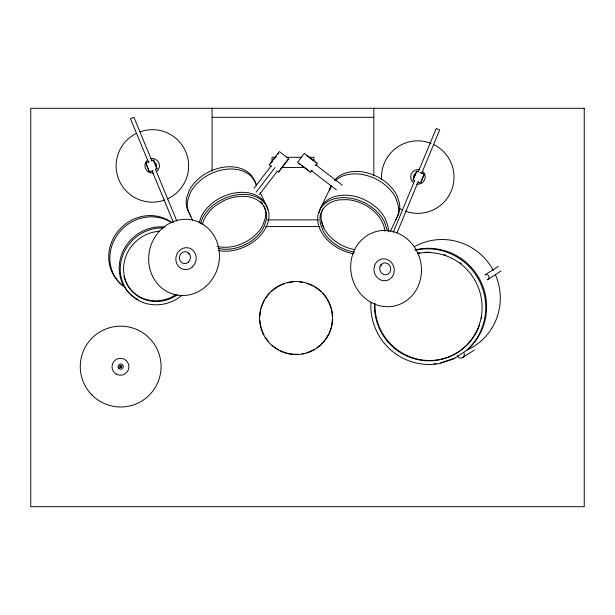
<?xml version="1.0" encoding="UTF-8"?>
<svg xmlns="http://www.w3.org/2000/svg" width="615" height="615" viewBox="0 0 615 615"><rect width="100%" height="100%" fill="white"/><g stroke="black" fill="none" stroke-linecap="round" stroke-linejoin="round"><path stroke-width="0.92" d="M199.145 222.853L201.451 216.18A36.47 26.214 -25.6 0 1 238.082 192.518A36.47 26.214 -25.6 0 1 267.686 209.815M200.636 223.406L202.427 218.217A36.47 26.214 -25.6 0 1 248.937 194.824A36.47 26.214 -25.6 0 1 265.442 228.419A36.47 26.214 -25.6 0 1 218.302 250.52M413.357 179.465L414.833 175.905M414.925 175.682L415.978 173.146M416.224 172.554L416.57 171.716M393.208 232.378L414.848 180.126M418.185 172.062L436.235 128.497L439.663 129.911L421.652 173.392M397.029 232.847L418.346 181.379M420.991 181.74L423.873 174.783M321.161 206.978L331.385 185.669A36.47 26.214 25.6 0 0 329.571 190.496M390.156 231.671L396.291 218.886M270.462 163.874L271.107 163.029M271.807 162.122L272.691 160.976M273.637 159.731L275.251 157.632M275.443 157.386L276.45 156.064M278.034 154.011L278.68 153.158M254.064 188.205L271.246 165.819M256.14 192.164L275.036 167.541M259.361 194.632L277.111 171.5M278.987 171.124L279.479 170.486M280.14 169.625L285.475 162.668M286.429 161.422L287.889 159.523M312.197 170.117L310.467 172.377L297.468 162.406L304.402 153.366L317.401 163.336L315.664 165.596M498.335 266.349L485.043 274.89A2.683 2.645 57.3 0 1 488.825 276.235A2.683 2.645 57.3 0 1 487.057 279.817M487.695 279.556L500.994 271.015M462.734 357.5L474.365 350.02M149.222 161.614L145.786 163.037L149.506 172.008L152.935 170.586M150.936 160.907L153.512 159.839L157.225 168.81L155.51 169.525M146.055 163.682L149.237 171.362M187.975 253.972L189.628 253.288M440.686 362.904L454.862 358.168M212.083 117.304L373.835 117.304M274.882 157.279L272.03 157.279L272.03 161.899M286.298 157.279L301.519 157.279M309.137 157.279L313.888 157.279L313.888 160.976M281.539 167.441L304.379 167.441M267.387 219.886L318.532 219.886M265.526 226.589L319.946 226.589M418.338 171.731L416.624 171.024L412.903 179.987L414.618 180.702M420.053 172.438L424.342 174.222L420.629 183.185L418.054 182.125M380.854 264.611L382.153 265.15M306.923 155.841L308.007 156.679M309.068 157.486L310.229 158.386M310.637 158.693L313.266 160.707M315.188 162.183L315.887 162.721M315.503 164.659L342.317 185.238M311.067 170.44L336.397 189.874M299.121 163.259L300.597 164.397M301.642 165.197L302.888 166.158M303.818 166.873L307.731 169.871M308.53 170.486L309.038 170.87M271.276 166.627L269.086 164.951L279.364 151.559L288.835 158.824L278.557 172.215L277.104 171.101M118.833 368.423L118.157 367.255A2.606 2.606 0 0 1 120.901 363.988A2.606 2.606 0 0 1 123.038 367.685A2.606 2.606 0 0 1 118.833 368.423L118.157 367.255M254.502 180.81L256.578 185.13M260.306 192.902L265.695 204.134M189.597 214.028L192.503 220.07M153.489 160.354L153.85 161.238M154.111 161.853L155.779 165.881M155.849 166.058L156.848 168.464M151.943 160.884L133.901 117.311L130.472 118.733L148.476 162.214M155.28 168.941L176.928 221.192M152.159 171.085L173.476 222.553M321.468 221.069L323.867 227.996M373.835 108.294L373.835 175.782M212.083 108.294L212.083 170.993M218.24 248.375A33.979 24.431 -25.6 0 0 263.843 227.035L266.233 220.124A33.979 24.431 -25.6 0 0 222.569 201.29L215.135 206.033A33.979 24.431 -25.6 0 0 202.381 224.583M189.405 213.244A36.47 26.214 -25.6 0 1 186.614 198.022L189.182 190.604A36.47 26.214 -25.6 0 1 224.106 167.142A36.47 26.214 -25.6 0 1 254.779 181.709M190.981 216.203A36.47 26.214 -25.6 0 1 187.698 200.275L190.266 192.856A36.47 26.214 -25.6 0 1 225.759 169.317A36.47 26.214 -25.6 0 1 256.109 184.792M353.294 253.711A36.47 26.214 25.6 0 1 318.078 223.199A36.47 26.214 25.6 0 1 342.593 197.646A36.47 26.214 25.6 0 1 384.221 221.485L386.789 228.903A36.47 26.214 25.6 0 1 387.066 230.733M354.663 252.112A34.04 24.469 25.6 0 1 322.76 230.31L320.361 223.383A34.04 24.469 25.6 0 1 339.265 199.867L347.398 199.652A34.04 24.469 25.6 0 1 384.844 231.278M396.567 217.941A36.47 26.214 25.6 0 0 399.35 202.719L396.783 195.301A36.47 26.214 25.6 0 0 366.409 172.692A36.47 26.214 25.6 0 0 334.452 180.387M330.724 188.082A36.47 26.214 25.6 0 1 331.477 185.592M319.17 212.659A36.47 26.214 25.6 0 1 348.774 195.362A36.47 26.214 25.6 0 1 385.405 219.025L387.973 226.435A36.47 26.214 25.6 0 1 388.365 231.909M263.512 205.333A33.979 24.431 -25.6 0 1 265.288 218.148L262.897 225.059A33.979 24.431 -25.6 0 1 217.295 246.407M260.814 201.605A33.979 24.431 -25.6 0 1 262.567 203.773M354.824 249.644A34.04 24.469 25.6 0 1 322.837 209.046M395.407 220.347A36.47 26.214 25.6 0 0 398.197 205.126L395.63 197.715A36.47 26.214 25.6 0 0 335.729 180.264M433.683 144.54A36.247 36.247 0 0 1 451.102 191.311A36.247 36.247 0 0 1 405.3 211.145M402.679 210.061A36.247 36.247 0 0 1 399.32 208.308M381.592 179.588A36.247 36.247 0 0 1 431.1 143.395M422.574 171.301A7.288 7.288 0 0 1 416.724 184.1M413.295 182.532A7.288 7.288 0 0 1 419.146 169.732M413.664 178.196A4.236 4.236 0 0 1 415.64 173.43M414.679 246.554A58.064 57.195 57.3 0 1 493.368 270.5M495.421 274.744A58.064 57.195 57.3 0 1 468.545 349.374M370.945 302.426A58.064 57.195 57.3 0 0 439.817 363.465L453.993 358.73L467.285 349.889A58.064 57.195 57.3 0 0 480.115 280.125A58.064 57.195 57.3 0 0 415.817 249.705M414.948 250.267A58.064 57.195 57.3 0 1 479.246 280.686A58.064 57.195 57.3 0 1 466.416 350.442M417.5 253.488A54.374 53.559 57.3 0 1 481.706 300.904A54.374 53.559 57.3 0 1 430.385 360.797A54.374 53.559 57.3 0 1 374.543 303.625M436.058 363.596A58.064 57.195 57.3 0 1 434.182 363.765M463.71 352.41A3.69 3.636 57.3 0 1 462.319 357.738A3.69 3.636 57.3 0 1 457.237 355.578M473.696 336.789A54.374 53.559 57.3 0 1 412.235 357.623A54.374 53.559 57.3 0 1 375.042 303.303M418 253.165A54.374 53.559 57.3 0 1 419.837 252.85M424.504 252.327A54.374 53.559 57.3 0 1 430.154 252.25M444.022 254.641A54.374 53.559 57.3 0 1 445.806 255.225M459.974 262.659A54.374 53.559 57.3 0 1 461.481 263.804M481.706 316.879A54.374 53.559 57.3 0 1 481.337 318.731M479.539 325.051A54.374 53.559 57.3 0 1 474.203 336.013M182.178 295.238A39.952 37.077 -43.1 0 1 121.616 279.218A39.952 37.077 -43.1 0 1 163.306 227.95M177.535 294.746A36.516 33.886 -43.1 0 1 124.837 278.18A36.516 33.886 -43.1 0 1 159.577 231.278M122.162 284.976A39.952 37.077 -43.1 0 1 117.742 231.578A39.952 37.077 -43.1 0 1 171.816 222.545M137.891 299.567A39.952 37.077 -43.1 0 1 134.846 297.768M133.386 296.745A39.952 37.077 -43.1 0 1 122.839 251.658A39.952 37.077 -43.1 0 1 165.012 227.058M175.283 295.077A36.516 33.886 -43.1 0 1 127.759 285.629M127.305 284.876A36.516 33.886 -43.1 0 1 123.946 276.604M123.308 286.198A39.952 37.077 -43.1 0 1 118.295 233.554A39.952 37.077 -43.1 0 1 171.5 222.753M150.983 158.555A7.288 7.288 0 0 1 156.84 171.354M153.412 172.923A7.288 7.288 0 0 1 147.554 160.123M139.92 131.879A36.247 36.247 0 0 1 185.907 152.143A36.247 36.247 0 0 1 167.457 198.883M164.828 199.96A36.247 36.247 0 0 1 119.033 180.126A36.247 36.247 0 0 1 136.445 133.355M154.496 162.252A4.236 4.236 0 0 1 156.464 167.011M332.308 319.592A36.247 36.247 0 0 1 331.424 326.15M330.947 328.003A36.247 36.247 0 0 1 328.971 333.315M328.118 335.021A36.247 36.247 0 0 1 316.933 347.706M314.526 349.259A36.247 36.247 0 0 1 306.739 352.695M303.979 353.433A36.247 36.247 0 0 1 302.126 353.794M298.36 354.225A36.247 36.247 0 0 1 288.919 353.579M287.059 353.156A36.247 36.247 0 0 1 279.971 350.512M278.28 349.62A36.247 36.247 0 0 1 272.114 345.238M268.155 341.148A36.247 36.247 0 0 1 265.38 337.297M263.958 334.821A36.247 36.247 0 0 1 259.914 320.315M259.876 316.51A36.247 36.247 0 0 1 260.76 309.945M261.237 308.1A36.247 36.247 0 0 1 264.519 300.235M265.496 298.606A36.247 36.247 0 0 1 269.547 293.363M271.576 291.349A36.247 36.247 0 0 1 284.537 283.692M287.282 282.885A36.247 36.247 0 0 1 292.871 281.939M299.513 281.962A36.247 36.247 0 0 1 302.326 282.339M306.954 283.469A36.247 36.247 0 0 1 313.066 286.021M314.726 286.959A36.247 36.247 0 0 1 320.776 291.502M322.79 293.532A36.247 36.247 0 0 1 326.803 298.798M327.772 300.435A36.247 36.247 0 0 1 331.008 308.315M331.47 310.16A36.247 36.247 0 0 1 332.315 316.733M120.233 366.394L120.917 366.578L120.233 366.394M584.25 108.294L30.75 108.294L30.75 506.706L584.25 506.706L584.25 108.294M120.094 367.593L119.51 366.586A1.169 1.169 0 0 1 120.878 365.433A1.169 1.169 0 0 1 121.77 366.986A1.169 1.169 0 0 1 120.094 367.593M353.364 252.527A38.322 35.193 75.2 0 0 390.694 306.562A38.322 35.193 75.2 0 0 414.164 246.684A38.322 35.193 75.2 0 0 353.364 252.527M380.07 266.303A6.012 5.52 75.2 0 0 385.928 274.782A6.012 5.52 75.2 0 0 389.61 265.388A6.012 5.52 75.2 0 0 380.07 266.303M374.72 265.196A11.009 10.109 75.2 0 0 385.444 280.717A11.009 10.109 75.2 0 0 392.186 263.512A11.009 10.109 75.2 0 0 374.72 265.196M205.61 286.651A38.322 35.193 -75.2 0 0 197.607 221.608A38.322 35.193 -75.2 0 0 148.961 263.981A38.322 35.193 -75.2 0 0 205.61 286.651M192.203 267.033A11.009 10.109 -75.2 0 0 189.904 248.345A11.009 10.109 -75.2 0 0 175.928 260.514A11.009 10.109 -75.2 0 0 192.203 267.033M188.313 262.228A6.012 5.52 -75.2 0 0 187.06 252.027A6.012 5.52 -75.2 0 0 179.419 258.677A6.012 5.52 -75.2 0 0 188.313 262.228M92.104 395.153A40.398 40.398 0 0 0 159.7 377.041A40.398 40.398 0 0 0 110.216 327.557A40.398 40.398 0 0 0 92.104 395.153M116.243 374.105A8.449 8.449 0 0 0 128.912 366.794A8.449 8.449 0 0 0 116.243 359.475A8.449 8.449 0 0 0 116.243 374.105M277.826 349.689A36.539 36.539 0 0 0 332.63 318.047A36.539 36.539 0 0 0 277.826 286.406A36.539 36.539 0 0 0 277.826 349.689"/></g></svg>
